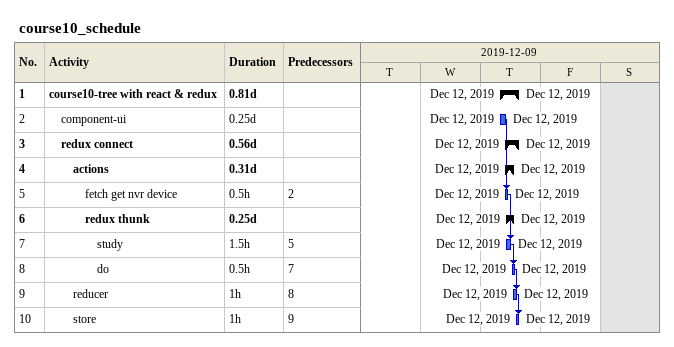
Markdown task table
course10_schedule

| ID | Level | Task | Duration | Start | Finish | Predecessors |
|---|---|---|---|---|---|---|
| 1 | 1 | **course10-tree with react & redux** | 0.81d | 2019-12-12 | 2019-12-12 |  |
| 2 | 2 | component-ui | 0.25d | 2019-12-12 | 2019-12-12 |  |
| 3 | 2 | **redux connect** | 0.56d | 2019-12-12 | 2019-12-12 |  |
| 4 | 3 | **actions** | 0.31d | 2019-12-12 | 2019-12-12 |  |
| 5 | 4 | fetch get nvr device | 0.5h | 2019-12-12 | 2019-12-12 | 2 |
| 6 | 4 | **redux thunk** | 0.25d | 2019-12-12 | 2019-12-12 |  |
| 7 | 5 | study | 1.5h | 2019-12-12 | 2019-12-12 | 5 |
| 8 | 5 | do | 0.5h | 2019-12-12 | 2019-12-12 | 7 |
| 9 | 3 | reducer | 1h | 2019-12-12 | 2019-12-12 | 8 |
| 10 | 3 | store | 1h | 2019-12-12 | 2019-12-12 | 9 |
